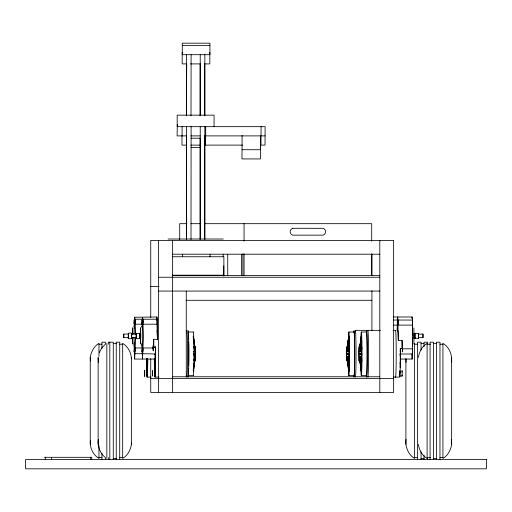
<?xml version="1.0" encoding="UTF-8"?>
<svg xmlns="http://www.w3.org/2000/svg" width="512" height="512" viewBox="0 0 512 512"><rect width="100%" height="100%" fill="white"/><g stroke="black" fill="none" stroke-linecap="round" stroke-linejoin="round"><path stroke-width="0.77" d="M157.421 333.178L157.421 339.328L153.658 339.328L153.773 347.283L155.629 347.142L153.773 347.283M347.546 354.586L347.546 353.51L349.043 353.51L349.357 354.906L347.546 354.586L349.357 354.906M348.838 366.957L348.832 371.52L347.347 360.877M348.858 341.51L348.832 336.16L347.36 346.829L348.832 336.16M349.043 354.586L349.043 353.51M360.038 354.586L360.038 353.51L361.536 353.51L361.856 354.906L360.038 354.586L361.856 354.906M361.306 360.845L361.325 371.52L361.338 360.877M402.477 349.498L402.547 346.477L402.566 351.981L402.515 349.363M415.046 336.243L414.989 333.152L414.925 333.638M134.17 322.803C134.272 318.579 134.144 326.95 134.253 322.72M134.189 350.97L134.118 343.558M135.091 350.067L134.65 359.053L154.97 359.053L155.411 350.778M142.054 322.803C142.157 318.579 142.035 326.95 142.138 322.72M147.021 373.952L147.174 361.171M154.906 373.952L155.059 361.171L155.245 372.378A20.736 0.621 -90 0 1 155.091 374.15L154.976 375.251L154.944 373.741M142.016 326.925L142.099 320.026L142.163 321.222A13.76 0.41 -90 0 1 142.413 317.421L142.573 317.261A13.773 0.41 -90 0 1 142.835 320.55L142.899 319.219L142.995 325.946A18.893 0.563 -90 0 1 143.008 344.826L142.534 359.053L142.118 351.283M361.536 354.586L361.677 367.066L359.962 359.322L359.987 358.579L361.677 367.066M402.189 348.493L400.333 348.602L402.176 348.602L402.074 340.429L398.31 340.429L397.786 316.992L397.222 330.438M402.074 340.429L402.163 347.629M412.518 350.925L412.474 353.632L412.416 352.768M135.085 337.907L134.592 351.264L134.49 342.522M136.134 333.894L136.173 333.376L139.667 333.363L139.654 338.618L139.616 338.112M144.595 373.216C144.723 362.816 144.749 383.782 144.595 373.574M144.678 373.478L144.646 374.707L144.602 373.92M152.48 373.216L152.531 370.592L152.608 373.613M152.563 373.478L152.518 376.096L152.48 373.574M153.197 347.942L153.242 345.318L153.28 347.846M153.28 348.205L153.229 350.822L153.197 348.301M132.55 334.003L132.774 327.744L133.018 333.536M133.024 337.741L132.794 344.006L132.55 338.214M415.053 336.314L414.982 338.618L415.046 337.005M134.234 350.566C134.298 347.296 134.368 353.811 134.234 351.61M135.046 350.464C134.957 353.824 134.944 346.598 135.046 349.754M142.118 350.566C142.182 347.309 142.253 353.792 142.125 351.61M142.931 350.464C142.848 353.83 142.829 346.592 142.931 349.754M193.453 339.424L193.478 337.126L194.893 347.462L193.478 337.126M195.008 355.827L193.798 360.608L195.008 355.827L193.51 355.827M349.318 360.595L349.306 361.574L347.52 357.21L347.533 356.23L349.03 356.23L349.318 360.595L347.533 356.23M361.818 360.595L361.798 361.574L360.013 357.21L360.026 356.23L361.523 356.23L361.818 360.595L360.026 356.23M397.229 330.739L397.28 326.47M348.928 347.61L348.934 360.09M140.442 332.986L140.666 327.744L140.678 344.006L140.435 338.214M347.264 360.467L348.627 370.17L348.621 368.237M348.934 347.654L348.954 346.157M349.005 342.426L349.037 337.536L347.437 347.654L349.062 337.946M349.018 357.146L349.03 356.301M359.757 360.467L361.126 370.17L361.133 366.746M361.216 363.45L361.242 361.21M361.427 347.654L361.53 337.504L359.898 347.206L359.93 347.654L361.53 337.536M361.51 357.146L361.523 356.301M412.518 351.283C412.448 354.394 412.397 347.802 412.512 350.227M144.602 372.864L144.64 371.968L144.678 373.12M146.835 370.95L146.886 358.765L146.566 365.453A20.736 0.621 90 0 0 146.739 371.149M152.486 372.864L152.525 371.968L152.563 373.12M152.563 373.83L152.518 374.72L152.486 373.92M153.197 347.59L153.242 346.694L153.274 347.501M153.274 348.557L153.235 349.446L153.197 348.646M154.656 370.79L154.778 358.765L154.451 365.453A20.736 0.621 90 0 0 154.624 371.149M154.72 370.95L154.874 361.274L154.938 361.811M139.731 336.8C140.845 339.162 135.661 339.52 136.122 337.446M157.19 320.55L157.254 319.219L135.008 319.219L134.95 320.55A13.773 0.41 -90 0 0 134.688 317.261L156.851 316.992L157.421 339.328L157.363 336.896A23.27 0.698 -90 0 0 156.864 330.579M398.112 321.222L398.176 320.026L412.557 320.064L412.518 350.566M402.035 372.198L402.106 370.592L402.118 376.096L399.795 376.07M134.131 326.925L134.214 320.026L134.278 321.222A13.76 0.41 -90 0 1 134.528 317.421L134.611 316.992M135.046 350.106L135.123 344.826A18.893 0.563 -90 0 0 135.187 337.427M397.28 326.304L397.402 321.587M134.246 327.104L134.272 326.234L134.317 327.654M142.131 327.104L142.157 326.234L142.202 327.654M131.84 337.491L131.77 338.618L131.725 338.112M131.834 337.382C132.518 339.27 127.616 339.309 128.237 337.446M132.717 334.259L132.794 333.126L132.851 334.131M132.851 337.491L132.774 338.618L132.723 337.619M134.349 343.962L134.285 346.246L134.234 343.846M142.24 343.962L142.176 346.246L142.118 343.846M142.33 344.026L142.477 351.264L142.976 337.12L142.547 320.486L142.317 328.096M418.394 334.304L418.445 333.363L414.944 333.523M348.998 349.414L349.203 341.331L347.501 349.414L348.998 349.414L348.973 348.627M348.966 359.322L348.986 358.579L349.184 367.066L347.488 358.579L349.184 367.066M361.491 349.414L361.702 341.331L359.994 349.414L361.491 349.414L361.466 348.627M412.435 324.538L412.422 324.115M412.41 328.358L412.48 326.234L412.365 334.963M155.11 353.971L142.682 353.696M98.963 445.395L98.963 458.438C93.037 454.886 89.6 447.629 90.374 440.781M105.03 457.306C99.891 452.922 97.312 446.029 98.31 439.354M131.341 358.874C131.36 352.736 127.962 346.522 122.675 343.354L122.675 458.438C127.674 455.533 130.624 449.971 131.386 444.352L131.386 357.446M414.611 343.354L414.611 458.438C408.173 454.63 404.998 446.637 406.074 439.354M451.469 362.445C452.544 355.162 449.37 347.168 442.931 343.354L442.931 458.438C447.93 455.533 450.88 449.971 451.642 444.352L451.642 357.446M131.725 333.734L131.782 333.126L131.84 334.131M139.61 333.734L139.667 333.126L139.744 336.154M140.621 333.734C140.813 332 140.826 339.507 140.621 338.112M146.784 358.573L146.534 363.782L146.522 363.123A20.736 0.621 90 0 1 146.483 359.328M154.675 358.573L154.419 363.782L154.413 363.123A20.736 0.621 90 0 1 154.368 359.328M399.994 371.539L400.013 371.149M128.25 333.894C128.275 332.371 132.896 332.672 131.846 334.867M397.434 320.781L397.555 318.47M135.187 333.907A18.893 0.563 -90 0 0 135.11 325.946L135.008 319.219M361.216 342.483L361.414 347.366M349.037 370.163L349.005 370.547L347.424 360.218L349.037 370.163L348.986 365.574M194.88 360.467L194.906 360.026L193.51 370.17L193.542 369.728M128.314 337.619L128.301 334.061L123.782 334.061L123.782 337.683L128.301 337.683M136.198 337.619L136.186 334.061L131.667 334.061L131.667 337.683L136.186 337.683M349.318 347.066L349.037 351.846L347.539 351.846L347.526 350.842L349.318 347.066L349.037 351.77M361.235 347.424L361.267 347.098M361.754 347.821L361.53 351.77M361.478 348.973L361.53 351.846L360.032 351.846L360.019 350.842L361.818 347.066L361.536 354.048M348.685 339.424L348.659 337.126L347.354 346.694M361.197 340.954L361.152 337.126L359.846 346.694M361.498 370.547L359.917 360.218L361.498 370.547L361.427 360.979M399.891 373.216L399.917 370.95M400.269 351.923L400.198 351.366M155.565 350.707L155.616 346.925M146.906 370.829L147.021 373.613M154.79 370.829L154.912 373.613M128.307 338.374L128.307 333.363M136.192 338.374L136.192 333.363M414.944 338.195L418.458 338.387L418.464 333.376M400.262 351.981L400.333 348.262M399.814 376.096L399.84 370.829M193.344 371.482L194.829 360.845M347.277 347.078L348.659 337.126M359.77 347.078L361.152 337.126M412.531 320.026L412.474 321.222A13.76 0.41 -90 0 0 412.218 317.421L412.141 316.992L393.267 316.992M194.099 364.038L193.85 365.574L194.97 358.259L193.83 364.826M194.342 362.509L194.592 360.979M193.261 369.779L193.51 368.25L193.51 370.17M193.754 366.72L194.746 360.595M347.584 346.029L347.84 344.48M348.096 342.931L348.352 341.382M347.693 345.997L347.949 344.448M348.205 342.893L348.461 341.344M359.955 346.803L360.717 342.157M360.442 344.448L360.698 342.893M413.907 327.962L413.926 343.904M147.123 358.835L147.002 358.432M156.704 317.779L156.851 316.992L157.03 317.882M397.606 317.882L397.786 316.992M90.253 444.352L90.253 357.446C91.021 351.827 93.971 346.259 98.963 343.354L98.963 356.397M418.394 357.446C419.162 351.827 422.112 346.259 427.104 343.354L427.104 458.438C422.112 455.533 419.162 449.971 418.394 444.352M418.438 334.125L422.97 334.061L423.021 335.878L422.97 337.683L418.438 337.619M418.451 337.683L418.451 334.061M422.97 334.061L422.97 337.683M347.501 349.414L349.21 341.402M359.994 349.414L361.702 341.402M412.141 316.992L412.058 317.261A13.773 0.41 -90 0 0 411.898 318.477M400.442 359.053L412.102 359.053L412.262 354.01L399.827 354.01M347.539 351.846L349.331 348.07M360.032 351.846L361.824 348.07M99.264 352.57L101.613 348.154L105.03 344.493M193.28 336.192L194.816 346.797L193.28 336.192L193.312 339.2M182.278 45.478L209.926 45.478M182.65 52.39L182.182 52.39L182.182 63.91L186.234 63.91M182.182 54.694L209.926 54.694L209.926 43.174L182.278 43.174L182.278 54.694M186.707 63.91L186.4 115.776M190.426 63.91L199.584 63.91M200.506 63.91L200.134 63.91L200.141 115.776M204.352 63.91L209.83 63.91L209.83 52.39M177.318 124.371L177.094 135.891L186.31 135.891M191.002 135.891L200.192 135.891M204.256 135.891L265.126 135.891M191.117 138.195L200.333 138.195M186.042 145.107L181.99 145.107L181.99 135.891M190.906 145.107L200.73 145.107M204.243 145.107L242.784 145.107M191.021 147.411L200.237 147.411M242.086 149.715L260.518 149.715L260.518 135.411M186.886 223.68L179.693 223.68L179.693 239.597M190.886 223.68L200.602 223.68M204.48 223.68L371.706 223.68L371.706 241.19M168.07 239.014L223.258 239.014M172.442 254.208L379.802 254.208M172.282 256.755L223.872 256.755L223.872 275.187L172.282 275.187M172.442 275.405L379.802 275.405M158.618 277.248L379.802 277.248M150.733 286.464L159.181 286.464M158.618 291.072L379.802 291.072M186.093 300.288L371.917 300.288M393.658 320.026L397.645 320.026M135.066 324.211L142.246 324.211M142.95 324.211L157.306 324.211L157.254 319.219M393.709 325.107L397.696 325.107M412.582 325.107L398.227 325.107L398.176 320.026M355.309 330.349L380.506 330.349M393.12 330.349L395.539 330.349M188.128 332.019L193.306 332.019M348.832 332.019L354.016 332.019M361.325 332.019L366.509 332.019M113.28 343.366L116.25 343.366M421.043 343.366L424.006 343.366M433.536 343.366L436.506 343.366M98.963 344.211L101.933 344.211M119.712 344.211L122.675 344.211M414.611 344.211L417.581 344.211M427.104 344.211L430.438 344.211M439.968 344.211L442.931 344.211M135.059 347.974L142.829 347.974M142.944 347.974L153.05 347.974M402.426 348.813L412.531 348.813M193.51 351.45L195.002 351.45L193.786 346.099M134.797 353.696L142.573 353.696M193.517 354.163L195.014 354.163L195.014 353.088L193.837 352.768L193.837 353.85L195.014 354.163M188.128 375.654L193.312 375.654M348.832 375.654L354.016 375.654M361.325 375.654L366.509 375.654M172.442 376.781L379.802 376.781M147.098 377.101L151.046 377.101M154.982 377.101L158.931 377.101M393.331 377.101L399.648 377.101A23.27 0.698 -90 0 0 400.346 348.493M150.733 378.624L393.626 378.624M44.512 457.306L91.744 457.306L91.744 459.61M98.963 457.587L101.933 457.587M119.712 457.587L122.675 457.587M414.611 457.587L417.581 457.587M427.104 457.587L430.438 457.587M439.968 457.587L442.931 457.587M113.28 458.426L116.25 458.426M421.043 458.426L424.006 458.426M433.536 458.426L436.506 458.426M360.038 353.51L361.856 353.83M347.546 353.51L349.363 353.83M414.963 333.363L415.046 335.584M418.458 338.387L418.406 337.856M414.963 338.374L414.918 338.016M413.958 333.126L413.952 338.598M412.365 337.267L412.461 346.246L412.416 344.717M359.808 360.845L361.325 371.514M147.053 361.811L146.989 361.274M402.099 376.07L402.042 374.95M154.816 354.259L154.963 354.758M154.97 359.053L154.893 358.432M134.65 359.053L134.234 351.283M195.002 351.45L193.798 346.989M131.667 334.061L131.667 337.683M123.782 334.061L123.782 337.683M412.102 359.053L411.949 353.696M359.942 360.506L360.192 361.965M360.448 363.424L360.698 364.883M347.68 361.178L347.93 362.637M347.571 361.235L347.955 363.424M348.205 364.883L348.461 366.342M193.734 341.235L194.106 343.475M194.362 344.966L194.733 347.206M194.33 345.414L194.579 346.906M193.786 341.382L194.963 349.094L193.811 342.118M155.533 350.822L155.488 350.323M155.008 371.488L155.059 374.336C154.918 368.134 154.931 379.584 154.765 375.104M147.123 371.488L147.206 374.15A20.736 0.621 -90 0 0 147.354 372.378L147.27 358.566L147.597 365.248A20.736 0.621 -90 0 1 147.424 371.008L147.424 370.989M361.51 357.21L361.702 360.122M349.018 357.21L349.306 361.574M361.094 369.728L361.12 370.138M348.602 369.728L348.627 370.138M397.325 324.211L397.382 319.219L397.446 320.55M147.386 358.368L147.635 362.88A20.736 0.621 -90 0 0 147.68 359.078M157.075 318.47L157.203 320.781M400.141 362.291L400.211 363.782L400.224 363.123A20.787 0.621 90 0 0 400.282 356.928L400.198 355.232M400.109 363.974L400.186 365.466A20.736 0.621 -90 0 1 400.134 367.603M451.469 439.354L451.642 444.352M405.952 358.874L406.074 362.445M131.341 442.925L131.386 444.352M98.31 362.445L98.138 357.446L98.138 444.352M90.253 357.446L90.374 361.018M134.432 328.096L134.662 320.486L135.085 334.266M157.235 321.587L157.357 326.304M153.658 339.328L153.792 347.142M398.31 340.429L398.259 337.882A23.27 0.698 -90 0 0 397.587 331.187M402.515 349.715C402.63 352.634 402.483 345.331 402.598 349.101M142.003 343.558L142.08 351.674M348.928 360.979L348.947 362.509M157.357 326.47L157.421 332.166M146.861 373.805L146.931 376.096L147.098 372.499L147.091 375.251L147.053 373.741M402.176 348.262L402.176 348.602M134.234 350.925L134.195 351.674M412.557 350.253L412.557 350.97M193.338 368.442L193.306 371.514M153.318 347.616L153.318 348.339M153.152 347.808L153.152 348.531M152.442 373.082L152.442 373.805M144.557 373.082L144.557 373.805M439.968 459.61L439.968 342.189L436.506 342.189L436.506 459.61M433.536 459.61L433.536 342.189L430.074 342.189L430.074 459.61M427.475 344.186L427.475 342.189L424.006 342.189L424.006 346.387M427.475 457.606L427.475 459.61M424.006 455.411L424.006 459.61M421.043 350.054L421.043 342.189L417.581 342.189L417.581 459.61M421.043 451.744L421.043 459.61M405.901 358.925L405.901 444.352M379.802 240.384L379.802 392.448M371.917 253.971L371.917 275.546M371.917 290.726L371.917 330.682M371.706 253.926L371.706 275.411M261.082 126.675L260.986 145.107L265.03 145.107L265.126 126.675L177.19 126.675L177.19 115.155L214.054 115.155L214.054 126.675M260.422 144.627L260.422 158.931L241.99 158.931L242.086 135.411M244.064 223.68L244.064 241.19M244.064 253.926L244.064 275.411M242.893 253.894L242.893 275.45M241.562 254.502L241.562 275.68M227.738 254.502L227.738 275.68M223.776 265.971L223.776 275.955M223.168 254.374L223.168 256.678M210.048 254.451L210.048 256.755M205.69 126.675L205.69 135.891M205.594 135.891L205.594 145.107M204.838 54.694L204.838 115.341M204.838 126.509L204.838 239.014M204.742 63.91L204.742 115.776M204.742 135.725L204.742 239.456M200.237 54.694L200.23 115.341M200.237 126.509L200.23 239.014M200.134 138.118L200.141 239.456M191.104 54.694L191.008 115.776M191.104 126.509L191.008 239.456M186.496 54.694L186.496 115.341M186.496 126.509L186.496 239.014M186.4 135.725L186.4 239.456M186.266 291.072L186.266 377.037M182.406 254.451L182.406 256.755M182.086 126.675L182.086 135.891M172.442 240.384L172.442 392.448M158.618 240.384L158.618 392.448M150.733 317.453L150.733 240.384L393.626 240.384L393.626 392.448L150.733 392.448L150.733 358.65M119.712 459.61L119.712 342.189L116.25 342.189L116.25 459.61M113.28 459.61L113.28 342.189L108.358 342.189L108.358 344.186M109.818 342.189L109.818 459.61M108.358 457.606L108.358 459.61M106.848 343.354L106.848 458.438M105.395 344.186L105.395 342.189L101.933 342.189L101.933 348.589M105.395 457.606L105.395 459.61M101.933 453.21L101.933 459.61M90.477 457.306L90.477 459.61M51.437 457.306L51.437 459.61M45.286 457.306L45.286 459.61M366.349 331.187A23.27 0.698 -90 0 1 367.206 354.534A23.27 0.698 -90 0 1 366.31 376.128M367.667 330.95A23.501 0.704 90 0 1 368.512 349.254A23.501 0.704 90 0 1 367.942 377.024M395.45 330.451A23.501 0.704 -90 0 1 396.218 354.605A23.501 0.704 -90 0 1 395.398 377.024M366.464 332.064A21.818 0.653 90 0 1 367.162 353.85A21.818 0.653 90 0 1 366.464 375.61M360.806 340.55A21.818 0.653 90 0 1 361.766 337.76A21.818 0.653 90 0 1 361.766 369.933A21.818 0.653 90 0 1 360.806 367.11M188.109 330.579A23.27 0.698 -90 0 1 188.826 353.139A23.27 0.698 -90 0 1 188.147 377.101M155.629 347.142A23.27 0.698 90 0 1 155.43 371.213A23.27 0.698 90 0 1 154.688 375.213M154.49 370.778A23.27 0.698 90 0 1 154.278 358.317M186.65 330.95A23.501 0.704 90 0 1 187.501 349.254A23.501 0.704 90 0 1 186.925 377.024M188.173 332.064A21.818 0.653 -90 0 1 188.621 339.443M188.672 341.709A21.818 0.653 -90 0 1 188.672 365.952M188.621 368.218A21.818 0.653 -90 0 1 188.173 375.61M193.267 332.064A21.818 0.653 -90 0 1 193.965 353.83A21.818 0.653 -90 0 1 193.267 375.61M353.741 332.467A23.27 0.698 -90 0 1 354.707 352.499A23.27 0.698 -90 0 1 353.811 376.128M355.085 331.84A23.501 0.704 90 0 1 355.13 331.347M355.174 330.95A23.501 0.704 90 0 1 356.019 349.254A23.501 0.704 90 0 1 355.443 377.024M353.888 332.435A21.818 0.653 90 0 1 354.662 352.422A21.818 0.653 90 0 1 353.971 375.61M348.269 342.918A21.818 0.653 90 0 1 349.254 337.126A21.818 0.653 90 0 1 349.254 370.56A21.818 0.653 90 0 1 348.269 364.736M147.757 359.187A23.27 0.698 90 0 1 146.746 374.33M146.598 370.778A23.27 0.698 90 0 1 146.394 358.317M155.2 354.694L155.52 362.88A20.736 0.621 -90 0 0 155.578 356.416L155.571 351.859L155.571 354.598L155.2 354.694M361.325 336.16L361.35 346.829L361.357 336.192L359.853 346.829L361.325 336.16M400.23 354.208C400.288 359.386 400.365 350.266 400.23 354.208M134.976 321.638C135.021 327.187 135.117 317.408 134.976 321.638M142.867 321.638C142.906 327.187 143.002 317.408 142.867 321.638M195.405 352.205L195.616 360.928L195.603 346.746L195.405 352.205M346.323 351.795L346.522 360.928L346.534 346.746L346.323 351.795M358.822 351.795L359.014 360.928L359.027 346.746L358.822 351.795M412.499 322.368C412.525 328.154 412.646 318.208 412.499 322.368M155.494 364.608L155.482 365.248A20.736 0.621 -90 0 1 155.315 371.008L155.155 358.566L155.494 364.608M292.87 228.288L292.563 228.339A3.597 3.597 0 0 0 292.563 235.142L323.206 235.142A3.597 3.597 0 0 0 323.206 228.339L292.87 228.288M486.4 459.61L25.6 459.61L25.6 468.826L486.4 468.826L486.4 459.61"/></g></svg>
